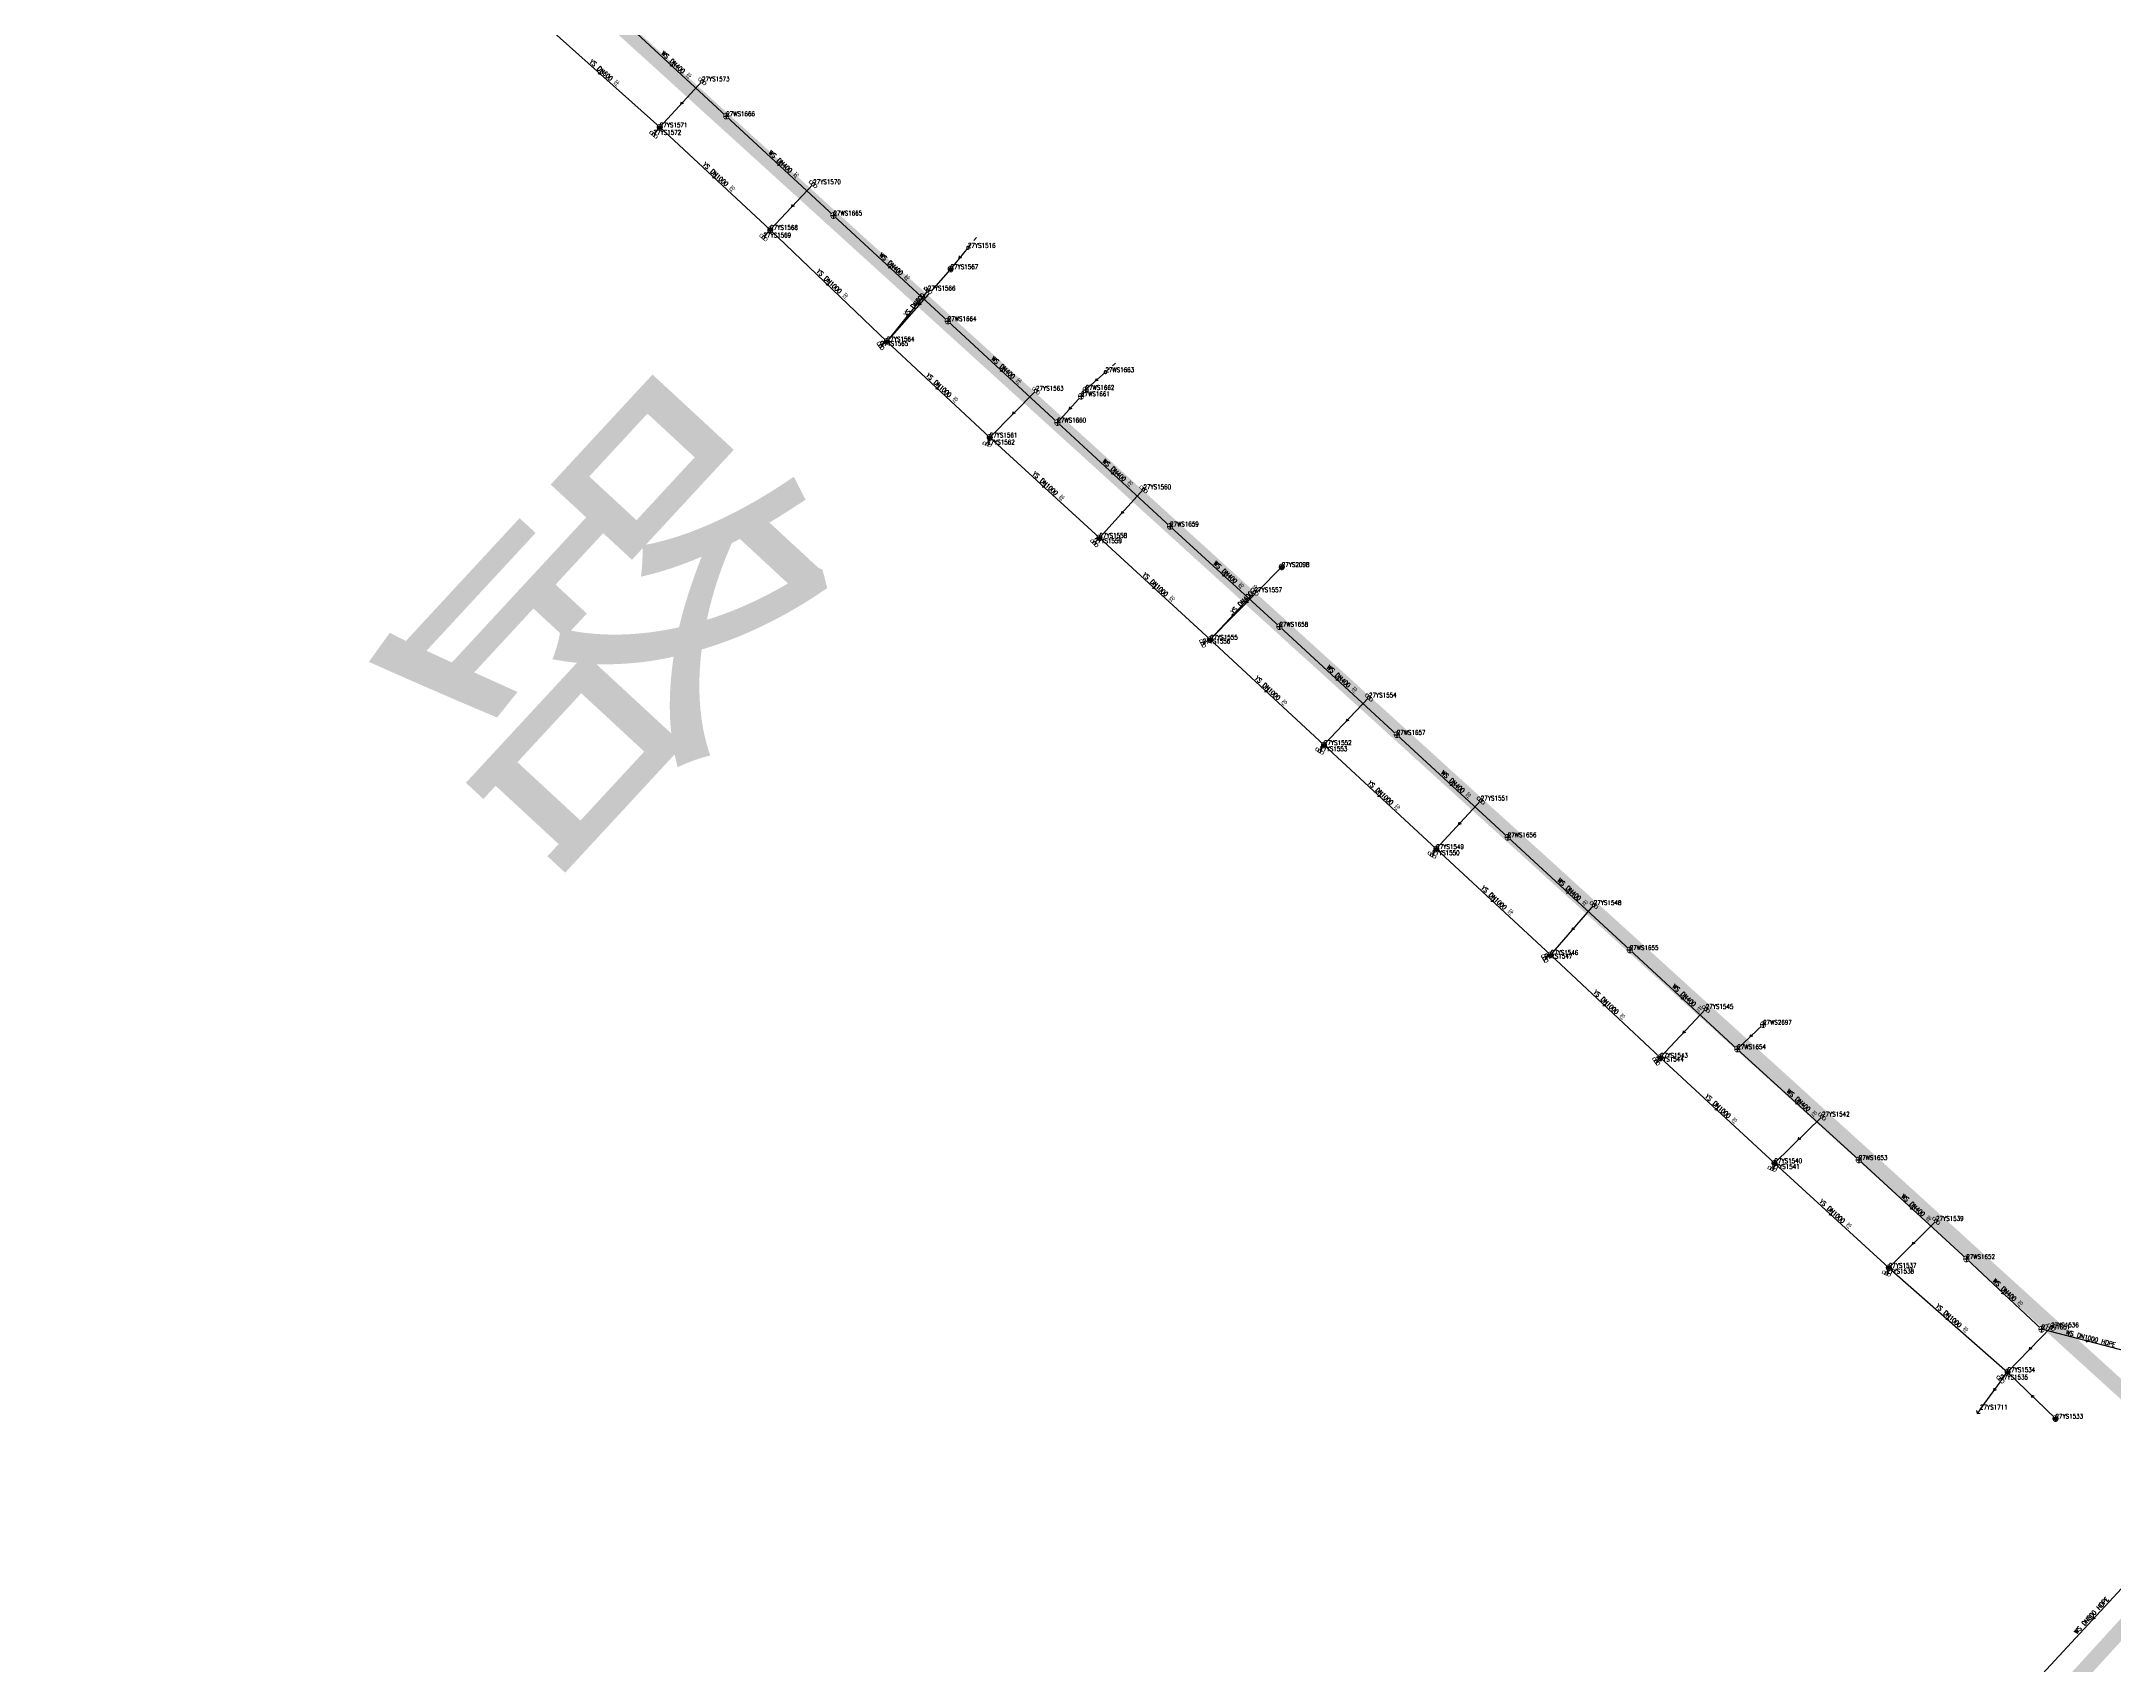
# Model space of a CAD drawing. Extents: x 78813 to 99477, y 2421021 to 2448125.
# Drawn here: x 85116.4 to 85523.1, y 2432057.6 to 2432376.2 of the extents above; entities that cross this region are included whole.
import ezdxf
from ezdxf.enums import TextEntityAlignment as Align

# ---------------------------------------------------------------- set-up
doc = ezdxf.new("R2010")
doc.units = 0
doc.set_wipeout_variables(frame=1)
doc.layers.get('0').update_dxf_attribs({"linetype": 'CONTINUOUS'})
for name, color, linetype in [('DX_WS', 16, 'CONTINUOUS'), ('DX_YS', 42, 'CONTINUOUS'), ('道路', 5, 'CONTINUOUS')]:
    doc.layers.add(name, color=color, linetype=linetype)
for name, color, linetype, true_color in [('WSLINE', 7, 'CONTINUOUS', 0x7f0000), ('YSANNEXE', 7, 'CONTINUOUS', 0xcc9900), ('YSLINE', 7, 'CONTINUOUS', 0xcc9900)]:
    doc.layers.add(name, color=color, linetype=linetype, true_color=true_color)
doc.layers.add('道路名称', color=7, linetype='CONTINUOUS', lineweight=0)
doc.styles.add('CcNameZT', font='txt.SHX', dxfattribs={"width": 0.8, "bigfont": 'HZTXT.SHX'})
doc.styles.get("Standard").update_dxf_attribs({"font": 'txt.shx', "bigfont": 'hztxt.shx'})
doc.styles.add('宋体0.7', font='', dxfattribs={"width": 0.7})
doc.styles.get('宋体0.7').set_extended_font_data('SimSun')

# ---------------------------------------------------------------- blocks, each defined once
blk = doc.blocks.new('PS污水井')
blk.add_lwpolyline([(1, 0), (1, 0.07), (0.99, 0.14), (0.98, 0.21), (0.96, 0.28), (0.94, 0.34), (0.91, 0.41), (0.88, 0.47), (0.85, 0.53), (0.81, 0.59), (0.77, 0.64), (0.72, 0.69), (0.67, 0.74), (0.62, 0.79), (0.56, 0.83), (0.5, 0.87), (0.44, 0.9), (0.37, 0.93), (0.31, 0.95), (0.24, 0.97), (0.17, 0.98), (0.1, 0.99), (0.03, 1), (-0.03, 1), (-0.1, 0.99), (-0.17, 0.98), (-0.24, 0.97), (-0.31, 0.95), (-0.37, 0.93), (-0.44, 0.9), (-0.5, 0.87), (-0.56, 0.83), (-0.62, 0.79), (-0.67, 0.74), (-0.72, 0.69), (-0.77, 0.64), (-0.81, 0.59), (-0.85, 0.53), (-0.88, 0.47), (-0.91, 0.41), (-0.94, 0.34), (-0.96, 0.28), (-0.98, 0.21), (-0.99, 0.14), (-1, 0.07), (-1, 0), (-1, -0.07), (-0.99, -0.14), (-0.98, -0.21), (-0.96, -0.28), (-0.94, -0.34), (-0.91, -0.41), (-0.88, -0.47), (-0.85, -0.53), (-0.81, -0.59), (-0.77, -0.64), (-0.72, -0.69), (-0.67, -0.74), (-0.62, -0.79), (-0.56, -0.83), (-0.5, -0.87), (-0.44, -0.9), (-0.37, -0.93), (-0.31, -0.95), (-0.24, -0.97), (-0.17, -0.98), (-0.1, -0.99), (-0.03, -1), (0.03, -1), (0.1, -0.99), (0.17, -0.98), (0.24, -0.97), (0.31, -0.95), (0.37, -0.93), (0.44, -0.9), (0.5, -0.87), (0.56, -0.83), (0.62, -0.79), (0.67, -0.74), (0.72, -0.69), (0.77, -0.64), (0.81, -0.59), (0.85, -0.53), (0.88, -0.47), (0.91, -0.41), (0.94, -0.34), (0.96, -0.28), (0.98, -0.21), (0.99, -0.14), (1, 0)], close=True)
blk.add_wipeout([(1, 0), (1, 0.07), (0.99, 0.14), (0.98, 0.21), (0.96, 0.28), (0.94, 0.34), (0.91, 0.41), (0.88, 0.47), (0.85, 0.53), (0.81, 0.59), (0.77, 0.64), (0.72, 0.69), (0.67, 0.74), (0.62, 0.79), (0.56, 0.83), (0.5, 0.87), (0.44, 0.9), (0.37, 0.93), (0.31, 0.95), (0.24, 0.97), (0.17, 0.98), (0.1, 0.99), (0.03, 1), (-0.03, 1), (-0.1, 0.99), (-0.17, 0.98), (-0.24, 0.97), (-0.31, 0.95), (-0.37, 0.93), (-0.44, 0.9), (-0.5, 0.87), (-0.56, 0.83), (-0.62, 0.79), (-0.67, 0.74), (-0.72, 0.69), (-0.77, 0.64), (-0.81, 0.59), (-0.85, 0.53), (-0.88, 0.47), (-0.91, 0.41), (-0.94, 0.34), (-0.96, 0.28), (-0.98, 0.21), (-0.99, 0.14), (-1, 0.07), (-1, 0), (-1, -0.07), (-0.99, -0.14), (-0.98, -0.21), (-0.96, -0.28), (-0.94, -0.34), (-0.91, -0.41), (-0.88, -0.47), (-0.85, -0.53), (-0.81, -0.59), (-0.77, -0.64), (-0.72, -0.69), (-0.67, -0.74), (-0.62, -0.79), (-0.56, -0.83), (-0.5, -0.87), (-0.44, -0.9), (-0.37, -0.93), (-0.31, -0.95), (-0.24, -0.97), (-0.17, -0.98), (-0.1, -0.99), (-0.03, -1), (0.03, -1), (0.1, -0.99), (0.17, -0.98), (0.24, -0.97), (0.31, -0.95), (0.37, -0.93), (0.44, -0.9), (0.5, -0.87), (0.56, -0.83), (0.62, -0.79), (0.67, -0.74), (0.72, -0.69), (0.77, -0.64), (0.81, -0.59), (0.85, -0.53), (0.88, -0.47), (0.91, -0.41), (0.94, -0.34), (0.96, -0.28), (0.98, -0.21), (0.99, -0.14)])
for p, q in [((-1, 0), (0, 0)), ((0, 1), (0, 0)), ((0, 0), (0, -1)), ((0, 0), (1, 0))]:
    blk.add_line(p, q)
blk = doc.blocks.new('PS非普查')
blk.add_lwpolyline([(3.7, 0), (5.3, 0)])
blk.add_wipeout([(0.5, 0), (0.5, 0.03), (0.5, 0.07), (0.49, 0.1), (0.48, 0.14), (0.47, 0.17), (0.46, 0.2), (0.44, 0.23), (0.42, 0.26), (0.4, 0.29), (0.38, 0.32), (0.36, 0.35), (0.33, 0.37), (0.31, 0.39), (0.28, 0.41), (0.25, 0.43), (0.22, 0.45), (0.19, 0.46), (0.15, 0.48), (0.12, 0.49), (0.09, 0.49), (0.05, 0.5), (0.02, 0.5), (-0.02, 0.5), (-0.05, 0.5), (-0.09, 0.49), (-0.12, 0.49), (-0.15, 0.48), (-0.19, 0.46), (-0.22, 0.45), (-0.25, 0.43), (-0.28, 0.41), (-0.31, 0.39), (-0.33, 0.37), (-0.36, 0.35), (-0.38, 0.32), (-0.4, 0.29), (-0.42, 0.26), (-0.44, 0.23), (-0.46, 0.2), (-0.47, 0.17), (-0.48, 0.14), (-0.49, 0.1), (-0.5, 0.07), (-0.5, 0.03), (-0.5, 0), (-0.5, -0.03), (-0.5, -0.07), (-0.49, -0.1), (-0.48, -0.14), (-0.47, -0.17), (-0.46, -0.2), (-0.44, -0.23), (-0.42, -0.26), (-0.4, -0.29), (-0.38, -0.32), (-0.36, -0.35), (-0.33, -0.37), (-0.31, -0.39), (-0.28, -0.41), (-0.25, -0.43), (-0.22, -0.45), (-0.19, -0.46), (-0.15, -0.48), (-0.12, -0.49), (-0.09, -0.49), (-0.05, -0.5), (-0.02, -0.5), (0.02, -0.5), (0.05, -0.5), (0.09, -0.49), (0.12, -0.49), (0.15, -0.48), (0.19, -0.46), (0.22, -0.45), (0.25, -0.43), (0.28, -0.41), (0.31, -0.39), (0.33, -0.37), (0.36, -0.35), (0.38, -0.32), (0.4, -0.29), (0.42, -0.26), (0.44, -0.23), (0.46, -0.2), (0.47, -0.17), (0.48, -0.14), (0.49, -0.1), (0.5, -0.07)])
blk.add_line((0.5, 0), (2.1, 0))
blk.add_lwpolyline([(0.5, 0), (0.5, 0.03), (0.5, 0.07), (0.49, 0.1), (0.48, 0.14), (0.47, 0.17), (0.46, 0.2), (0.44, 0.23), (0.42, 0.26), (0.4, 0.29), (0.38, 0.32), (0.36, 0.35), (0.33, 0.37), (0.31, 0.39), (0.28, 0.41), (0.25, 0.43), (0.22, 0.45), (0.19, 0.46), (0.15, 0.48), (0.12, 0.49), (0.09, 0.49), (0.05, 0.5), (0.02, 0.5), (-0.02, 0.5), (-0.05, 0.5), (-0.09, 0.49), (-0.12, 0.49), (-0.15, 0.48), (-0.19, 0.46), (-0.22, 0.45), (-0.25, 0.43), (-0.28, 0.41), (-0.31, 0.39), (-0.33, 0.37), (-0.36, 0.35), (-0.38, 0.32), (-0.4, 0.29), (-0.42, 0.26), (-0.44, 0.23), (-0.46, 0.2), (-0.47, 0.17), (-0.48, 0.14), (-0.49, 0.1), (-0.5, 0.07), (-0.5, 0.03), (-0.5, 0), (-0.5, -0.03), (-0.5, -0.07), (-0.49, -0.1), (-0.48, -0.14), (-0.47, -0.17), (-0.46, -0.2), (-0.44, -0.23), (-0.42, -0.26), (-0.4, -0.29), (-0.38, -0.32), (-0.36, -0.35), (-0.33, -0.37), (-0.31, -0.39), (-0.28, -0.41), (-0.25, -0.43), (-0.22, -0.45), (-0.19, -0.46), (-0.15, -0.48), (-0.12, -0.49), (-0.09, -0.49), (-0.05, -0.5), (-0.02, -0.5), (0.02, -0.5), (0.05, -0.5), (0.09, -0.49), (0.12, -0.49), (0.15, -0.48), (0.19, -0.46), (0.22, -0.45), (0.25, -0.43), (0.28, -0.41), (0.31, -0.39), (0.33, -0.37), (0.36, -0.35), (0.38, -0.32), (0.4, -0.29), (0.42, -0.26), (0.44, -0.23), (0.46, -0.2), (0.47, -0.17), (0.48, -0.14), (0.49, -0.1), (0.5, -0.07), (0.5, 0)], close=True)
blk = doc.blocks.new('LX')
for p, q in [((-0.866, 0.5), (0, 0)), ((0, 0), (-0.866, -0.5))]:
    blk.add_line(p, q)
blk = doc.blocks.new('PS雨水井')
blk.add_lwpolyline([(1, 0), (1, 0.07), (0.99, 0.14), (0.98, 0.21), (0.96, 0.28), (0.94, 0.34), (0.91, 0.41), (0.88, 0.47), (0.85, 0.53), (0.81, 0.59), (0.77, 0.64), (0.72, 0.69), (0.67, 0.74), (0.62, 0.79), (0.56, 0.83), (0.5, 0.87), (0.44, 0.9), (0.37, 0.93), (0.31, 0.95), (0.24, 0.97), (0.17, 0.98), (0.1, 0.99), (0.03, 1), (-0.03, 1), (-0.1, 0.99), (-0.17, 0.98), (-0.24, 0.97), (-0.31, 0.95), (-0.37, 0.93), (-0.44, 0.9), (-0.5, 0.87), (-0.56, 0.83), (-0.62, 0.79), (-0.67, 0.74), (-0.72, 0.69), (-0.77, 0.64), (-0.81, 0.59), (-0.85, 0.53), (-0.88, 0.47), (-0.91, 0.41), (-0.94, 0.34), (-0.96, 0.28), (-0.98, 0.21), (-0.99, 0.14), (-1, 0.07), (-1, 0), (-1, -0.07), (-0.99, -0.14), (-0.98, -0.21), (-0.96, -0.28), (-0.94, -0.34), (-0.91, -0.41), (-0.88, -0.47), (-0.85, -0.53), (-0.81, -0.59), (-0.77, -0.64), (-0.72, -0.69), (-0.67, -0.74), (-0.62, -0.79), (-0.56, -0.83), (-0.5, -0.87), (-0.44, -0.9), (-0.37, -0.93), (-0.31, -0.95), (-0.24, -0.97), (-0.17, -0.98), (-0.1, -0.99), (-0.03, -1), (0.03, -1), (0.1, -0.99), (0.17, -0.98), (0.24, -0.97), (0.31, -0.95), (0.37, -0.93), (0.44, -0.9), (0.5, -0.87), (0.56, -0.83), (0.62, -0.79), (0.67, -0.74), (0.72, -0.69), (0.77, -0.64), (0.81, -0.59), (0.85, -0.53), (0.88, -0.47), (0.91, -0.41), (0.94, -0.34), (0.96, -0.28), (0.98, -0.21), (0.99, -0.14), (1, 0)], close=True)
blk.add_wipeout([(1, 0), (1, 0.07), (0.99, 0.14), (0.98, 0.21), (0.96, 0.28), (0.94, 0.34), (0.91, 0.41), (0.88, 0.47), (0.85, 0.53), (0.81, 0.59), (0.77, 0.64), (0.72, 0.69), (0.67, 0.74), (0.62, 0.79), (0.56, 0.83), (0.5, 0.87), (0.44, 0.9), (0.37, 0.93), (0.31, 0.95), (0.24, 0.97), (0.17, 0.98), (0.1, 0.99), (0.03, 1), (-0.03, 1), (-0.1, 0.99), (-0.17, 0.98), (-0.24, 0.97), (-0.31, 0.95), (-0.37, 0.93), (-0.44, 0.9), (-0.5, 0.87), (-0.56, 0.83), (-0.62, 0.79), (-0.67, 0.74), (-0.72, 0.69), (-0.77, 0.64), (-0.81, 0.59), (-0.85, 0.53), (-0.88, 0.47), (-0.91, 0.41), (-0.94, 0.34), (-0.96, 0.28), (-0.98, 0.21), (-0.99, 0.14), (-1, 0.07), (-1, 0), (-1, -0.07), (-0.99, -0.14), (-0.98, -0.21), (-0.96, -0.28), (-0.94, -0.34), (-0.91, -0.41), (-0.88, -0.47), (-0.85, -0.53), (-0.81, -0.59), (-0.77, -0.64), (-0.72, -0.69), (-0.67, -0.74), (-0.62, -0.79), (-0.56, -0.83), (-0.5, -0.87), (-0.44, -0.9), (-0.37, -0.93), (-0.31, -0.95), (-0.24, -0.97), (-0.17, -0.98), (-0.1, -0.99), (-0.03, -1), (0.03, -1), (0.1, -0.99), (0.17, -0.98), (0.24, -0.97), (0.31, -0.95), (0.37, -0.93), (0.44, -0.9), (0.5, -0.87), (0.56, -0.83), (0.62, -0.79), (0.67, -0.74), (0.72, -0.69), (0.77, -0.64), (0.81, -0.59), (0.85, -0.53), (0.88, -0.47), (0.91, -0.41), (0.94, -0.34), (0.96, -0.28), (0.98, -0.21), (0.99, -0.14)])
for p, q in [((-1, 0), (0, 0)), ((-0.88, 0.48), (0, 0.47)), ((0, 1), (0, 0)), ((0, 0.47), (0.88, 0.47)), ((0, 0), (0, -1)), ((0, 0), (1, 0)), ((-0.88, -0.48), (0, -0.48)), ((0, -0.48), (0.88, -0.48))]:
    blk.add_line(p, q)
blk = doc.blocks.new('PS出水口')
for points in [[(0, 0), (1.97, 0)], [(1.15, -0.88), (1.97, 0), (1.11, 0.93)]]:
    blk.add_lwpolyline(points)
blk = doc.blocks.new('PS雨篦')
blk.add_lwpolyline([(-1.5, 0.5), (0, 0.5), (1.5, 0.5), (1.5, -0.5), (0, -0.5), (-1.5, -0.5)], close=True)
blk.add_wipeout([(-1.5, 0.5), (0, 0.5), (1.5, 0.5), (1.5, -0.5), (0, -0.5), (-1.5, -0.5)])
for p, q in [((-0.51, -0.5), (-0.51, 0.5)), ((0.49, -0.5), (0.49, 0.5))]:
    blk.add_line(p, q)

msp = doc.modelspace()

# ---------------------------------------------------------------- linework, layer by layer
at = {"layer": 'WSLINE'}
for p, q in [((85250.74, 2432361.52), (85229.7, 2432381.01)), ((85271.78, 2432342.03), (85250.74, 2432361.52)), ((85294.2, 2432321.31), (85271.78, 2432342.03)), ((85315.7, 2432301.42), (85294.2, 2432321.31)), ((85321.24, 2432307.83), (85320.36, 2432306.58)), ((85325.12, 2432311.3), (85321.24, 2432307.83)), ((85320.36, 2432306.58), (85315.7, 2432301.42)), ((85337.81, 2432281.05), (85315.7, 2432301.42)), ((85359.26, 2432261.38), (85337.81, 2432281.05)), ((85382.28, 2432240.18), (85359.26, 2432261.38)), ((85404.03, 2432220.06), (85382.28, 2432240.18)), ((85427.98, 2432197.95), (85404.03, 2432220.06)), ((85449.06, 2432178.51), (85427.98, 2432197.95)), ((85454.13, 2432183.31), (85449.06, 2432178.51)), ((85472.89, 2432156.76), (85449.06, 2432178.51)), ((85493.99, 2432137.34), (85472.89, 2432156.76)), ((85508.74, 2432123.54), (85493.99, 2432137.34)), ((85527.06, 2432118.76), (85508.74, 2432123.54)), ((85550.5, 2432100.93), (85487.07, 2432032.41))]:
    msp.add_line(p, q, dxfattribs=at)
at = {"layer": 'YSLINE'}
for p, q in [((85214.51, 2432380.09), (85237.71, 2432359.33)), ((85246, 2432368.36), (85237.71, 2432359.33)), ((85236.49, 2432357.88), (85237.71, 2432359.33)), ((85267.8, 2432348.17), (85259.37, 2432339.24)), ((85258.05, 2432337.71), (85259.37, 2432339.24)), ((85259.37, 2432339.24), (85282.24, 2432317.33)), ((85298.15, 2432335.69), (85294.75, 2432331.52)), ((85290.28, 2432327.33), (85282.24, 2432317.33)), ((85281.01, 2432316.46), (85282.24, 2432317.33)), ((85282.24, 2432317.33), (85302.42, 2432298.5)), ((85311.51, 2432307.68), (85302.42, 2432298.5)), ((85301.92, 2432297.12), (85302.42, 2432298.5)), ((85302.42, 2432298.5), (85323.95, 2432278.79)), ((85332.58, 2432288.33), (85323.95, 2432278.79)), ((85322.93, 2432277.77), (85323.95, 2432278.79)), ((85354.36, 2432268.15), (85345.66, 2432258.83)), ((85344.19, 2432258.08), (85345.66, 2432258.83)), ((85345.66, 2432258.83), (85367.99, 2432238.16)), ((85376.82, 2432247.48), (85367.99, 2432238.16)), ((85367.14, 2432236.97), (85367.99, 2432238.16)), ((85398.76, 2432227.27), (85390.02, 2432217.76)), ((85389.17, 2432216.57), (85390.02, 2432217.76)), ((85420.91, 2432206.78), (85412.45, 2432196.99)), ((85411.28, 2432196.29), (85412.45, 2432196.99)), ((85442.89, 2432186.39), (85433.95, 2432176.83)), ((85433.13, 2432176.1), (85433.95, 2432176.83)), ((85465.69, 2432165.3), (85456.35, 2432156.13)), ((85455.89, 2432155), (85456.35, 2432156.13)), ((85488.05, 2432144.83), (85478.79, 2432135.61)), ((85478.31, 2432134.48), (85478.79, 2432135.61)), ((85496.67, 2432107.81), (85502.08, 2432115.16)), ((85500.67, 2432113.69), (85502.08, 2432115.16)), ((85502.08, 2432115.16), (85511.48, 2432106.02))]:
    msp.add_line(p, q, dxfattribs=at)
at = {"layer": '道路', "const_width": 3, "flags": 128}
msp.add_lwpolyline([(85547.9, 2432090.4), (84960.96, 2431447.82)], dxfattribs=at)

# ---------------------------------------------------------------- block references
at = {"layer": 'DX_WS', "yscale": 0.5, "zscale": 0.5}
for p, xscale, rotation in [((85240.22, 2432371.26), 0.5000000000010631, 316.9369099651016), ((85261.26, 2432351.77), 0.5000000000010631, 316.9369099651016), ((85282.99, 2432331.67), 0.5000000000075154, 317.5098677588699), ((85304.95, 2432311.36), 0.5000000000075154, 317.5098677588699), ((85326.76, 2432291.23), 0.5000000000075154, 317.5098677588699), ((85348.54, 2432271.22), 0.5000000000075154, 317.5098677588699), ((85370.77, 2432250.78), 0.5000000000075154, 317.5098677588699), ((85393.15, 2432230.12), 0.5000000000010631, 316.9369099651016), ((85416, 2432209.01), 0.5000000000075154, 317.5098677588699), ((85438.52, 2432188.23), 0.5000000000075154, 317.5098677588699), ((85460.98, 2432167.63), 0.5000000000075154, 317.5098677588699), ((85483.44, 2432147.05), 0.5000000000075154, 317.5098677588699), ((85501.37, 2432130.44), 0.5000000000010631, 316.9369099651016), ((85517.9, 2432121.15), 0.5000000000484995, 345.5847996979496), ((85518.79, 2432066.67), 0.5000000000745004, 227.4642446757911)]:
    msp.add_blockref('LX', p, dxfattribs=dict(at, xscale=xscale, rotation=rotation))
at = {"layer": 'DX_YS', "xscale": 0.4999999999213359, "yscale": 0.5, "zscale": 0.5, "rotation": 233.6739180293672}
msp.add_blockref('PS出水口', (85496.67, 2432107.81, 1.58), dxfattribs=at)
at = {"layer": 'YSANNEXE', "yscale": 0.5, "zscale": 0.5}
for p, xscale, rotation in [((85226.11, 2432369.71), 0.4999999999871826, 317.9915762995381), ((85241.86, 2432363.84), 0.5000000000745004, 227.4642446757911), ((85248.54, 2432349.28), 0.4999999999256761, 317.4186185119841), ((85263.59, 2432343.71), 0.5000000000041096, 226.8912868717683), ((85270.81, 2432328.29), 0.5000000001472552, 316.2727028938216), ((85286.26, 2432322.33), 0.4999999999756738, 230.9019914346831), ((85292.33, 2432307.92), 0.5000000000878982, 316.8456606964688), ((85306.96, 2432303.09), 0.5000000001441505, 225.1724135036378), ((85313.19, 2432288.65), 0.4999999999256761, 317.4186185119841), ((85328.27, 2432283.56), 0.5000000000236343, 228.0372024639738), ((85334.81, 2432268.81), 0.4999999999256761, 317.4186185119841), ((85350.01, 2432263.49), 0.5000000000041096, 226.8912868717683), ((85356.83, 2432248.49), 0.4999999999256761, 317.4186185119841), ((85372.41, 2432242.82), 0.4999999998439218, 226.318329060497), ((85379, 2432227.96), 0.4999999999256761, 317.4186185119841), ((85394.39, 2432222.52), 0.5000000000745004, 227.4642446757911), ((85401.23, 2432207.38), 0.4999999999256761, 317.4186185119841), ((85416.68, 2432201.88), 0.5000000001008229, 229.1831180618362), ((85423.2, 2432186.91), 0.5000000000878982, 316.8456606964688), ((85438.42, 2432181.61), 0.5000000000041096, 226.8912868717683), ((85445.15, 2432166.48), 0.4999999999256761, 317.4186185119841), ((85461.02, 2432160.72), 0.500000000074041, 224.5994556996546), ((85467.57, 2432145.87), 0.4999999999256761, 317.4186185119841), ((85483.42, 2432140.22), 0.500000000074041, 224.5994556996546), ((85490.43, 2432125.38), 0.4999999998866608, 318.5645341074481), ((85506.35, 2432119.55), 0.5000000000623607, 225.7453712877373), ((85506.78, 2432110.59), 0.4999999999211147, 135.6997420551975)]:
    msp.add_blockref('LX', p, dxfattribs=dict(at, xscale=xscale, rotation=rotation))

# ---------------------------------------------------------------- texts
at = {"layer": 'DX_WS', "style": 'CcNameZT', "width": 0.8}
for s, rotation, p in [(' WS DN400 砼', 317.1917, (85240.39, 2432371.45, 1.97)), (' WS DN400 砼', 317.1933, (85261.43, 2432351.96, 1.9)), (' WS DN400 砼', 317.2459, (85283.16, 2432331.85, 1.75)), (' WS DN400 砼', 317.2301, (85305.12, 2432311.55, 1.7)), (' WS DN400 砼', 317.3485, (85326.92, 2432291.42, 1.64)), (' WS DN400 砼', 317.4899, (85348.71, 2432271.4, 1.49)), (' WS DN400 砼', 317.3555, (85370.94, 2432250.97, 1.43)), (' WS DN400 砼', 317.2229, (85393.32, 2432230.31, 1.29)), (' WS DN400 砼', 317.2876, (85416.17, 2432209.19, 1.35)), (' WS DN400 砼', 317.31, (85438.69, 2432188.41, 1)), (' WS DN400 砼', 317.618, (85461.14, 2432167.82, 1.11)), (' WS DN400 砼', 317.3771, (85483.61, 2432147.23, 1.06)), (' WS DN400 砼', 316.9053, (85501.54, 2432130.62, 1.11)), (' WS DN1000 HDPE', 345.3697, (85517.96, 2432121.39, 0.99)), (' WS DN800 HDPE', 47.2082, (85518.6, 2432066.84, -0.93))]:
    msp.add_text(s, height=0.9, rotation=rotation, dxfattribs=at).set_placement(p, align=Align.CENTER)
at = {"layer": 'DX_YS', "style": 'CcNameZT', "width": 0.8}
for s, rotation, p in [(' YS DN600 砼', 318.1839, (85226.28, 2432369.9, 2.08)), (' YS DN1000 砼', 317.1508, (85248.71, 2432349.47, 2.05)), (' YS DN1000 砼', 316.2284, (85270.98, 2432328.47, 1.82)), (' YS DN1000 砼', 316.9802, (85292.5, 2432308.1, 1.73)), (' YS DN1000 砼', 317.5339, (85313.36, 2432288.83, 1.82)), (' YS DN1000 砼', 317.4062, (85334.98, 2432269, 1.56)), (' YS DN1000 砼', 317.1973, (85357, 2432248.68, 1.19)), (' YS DN1000 砼', 317.2002, (85379.17, 2432228.14, 1.21)), (' YS DN1000 砼', 317.201, (85401.4, 2432207.56, 1.11)), (' YS DN1000 砼', 316.85, (85423.37, 2432187.09, 1.11)), (' YS DN1000 砼', 317.2629, (85445.32, 2432166.66, 0.95)), (' YS DN1000 砼', 317.5499, (85467.74, 2432146.06, 1.02)), (' YS DN1000 砼', 318.7125, (85490.6, 2432125.57, 1.2))]:
    msp.add_text(s, height=0.9, rotation=rotation, dxfattribs=at).set_placement(p, align=Align.CENTER)
at = {"layer": 'DX_YS', "width": 0.8}
msp.add_text('27YS1711', height=0.9, dxfattribs=at).set_placement((85496.67, 2432107.81, 1.58))

# ---------------------------------------------------------------- next in the draw order: block references
at = {"layer": 'DX_WS', "xscale": 0.5, "yscale": 0.5, "zscale": 0.5}
for p in [(85250.74, 2432361.52, 1.9), (85271.78, 2432342.03, 1.75), (85294.2, 2432321.31, 1.7), (85321.24, 2432307.83, 2.27), (85315.7, 2432301.42, 1.64), (85337.81, 2432281.05, 1.49), (85359.26, 2432261.38, 1.43), (85382.28, 2432240.18, 1.29), (85404.03, 2432220.06, 1.35), (85427.98, 2432197.95, 1), (85454.13, 2432183.31, 1.49), (85449.06, 2432178.51, 1.11), (85472.89, 2432156.76, 1.06), (85493.99, 2432137.34, 1.11), (85508.74, 2432123.54, 0.99)]:
    msp.add_blockref('PS污水井', p, dxfattribs=at)
at = {"layer": 'DX_WS', "xscale": 0.5000000000143429, "yscale": 0.5, "zscale": 0.5, "rotation": 41.84221619568433}
msp.add_blockref('PS非普查', (85325.12, 2432311.3, 2.4), dxfattribs=at)
at = {"layer": 'DX_YS', "yscale": 0.5, "zscale": 0.5}
for name, p, xscale, rotation in [('PS雨篦', (85246, 2432368.36, 3.52), 0.5000000000415282, 137.456531899088), ('PS雨篦', (85267.8, 2432348.17, 3.36), 0.5000000001077406, 136.6861392095948), ('PS非普查', (85298.15, 2432335.69, 2.91), 0.5000000000333968, 50.81992466556596), ('PS雨篦', (85311.51, 2432307.68, 3.3), 0.4999999998461453, 135.3042114352446), ('PS雨篦', (85332.58, 2432288.33, 3.11), 0.5000000000638859, 137.8723204053235), ('PS雨篦', (85376.82, 2432247.48, 2.8), 0.4999999998589019, 136.5617949000832), ('PS雨篦', (85398.76, 2432227.27, 2.79), 0.4999999999287462, 137.4250162656747), ('PS雨篦', (85420.91, 2432206.78, 2.64), 0.4999999999861046, 139.1469777597437), ('PS雨篦', (85442.89, 2432186.39, 2.65), 0.5000000001420035, 136.9478323909993), ('PS雨篦', (85465.69, 2432165.3, 2.62), 0.4999999999924825, 134.4984502757496), ('PS雨篦', (85488.05, 2432144.83, 2.65), 0.4999999999001388, 134.8697402620218)]:
    msp.add_blockref(name, p, dxfattribs=dict(at, xscale=xscale, rotation=rotation))
at = {"layer": 'DX_YS', "xscale": 0.5, "yscale": 0.5, "zscale": 0.5}
for p in [(85302.42, 2432298.5, 1.82), (85511.48, 2432106.02, 1.12)]:
    msp.add_blockref('PS雨水井', p, dxfattribs=at)

# ---------------------------------------------------------------- next in the draw order: linework, layer by layer
at = {"layer": 'YSLINE'}
for p, q in [((85237.71, 2432359.33), (85259.37, 2432339.24)), ((85294.75, 2432331.52), (85282.24, 2432317.33)), ((85323.95, 2432278.79), (85345.66, 2432258.83)), ((85359.72, 2432273.09), (85345.66, 2432258.83)), ((85367.99, 2432238.16), (85390.02, 2432217.76)), ((85390.02, 2432217.76), (85412.45, 2432196.99)), ((85412.45, 2432196.99), (85433.95, 2432176.83)), ((85433.95, 2432176.83), (85456.35, 2432156.13)), ((85456.35, 2432156.13), (85478.79, 2432135.61)), ((85478.79, 2432135.61), (85502.08, 2432115.16)), ((85510.62, 2432123.93), (85502.08, 2432115.16))]:
    msp.add_line(p, q, dxfattribs=at)

# ---------------------------------------------------------------- next in the draw order: block references
at = {"layer": 'DX_WS', "yscale": 0.5, "zscale": 0.5}
for p, xscale, rotation in [((85323.18, 2432309.57), 0.500000000053506, 221.734666722504), ((85451.6, 2432180.91), 0.4999999999186057, 223.453540091652)]:
    msp.add_blockref('LX', p, dxfattribs=dict(at, xscale=xscale, rotation=rotation))
at = {"layer": 'DX_WS', "xscale": 0.5, "yscale": 0.5, "zscale": 0.5}
msp.add_blockref('PS污水井', (85320.36, 2432306.58, 1.71), dxfattribs=at)
at = {"layer": 'DX_YS', "xscale": 0.4999999999330415, "yscale": 0.5, "zscale": 0.5, "rotation": 340.0803957621305}
msp.add_blockref('PS雨篦', (85301.92, 2432297.12, 3.36), dxfattribs=at)

# ---------------------------------------------------------------- next in the draw order: texts
at = {"layer": 'DX_WS', "style": 'CcNameZT', "width": 0.8}
for s, p in [('27WS1666', (85250.74, 2432361.52, 1.9)), ('27WS1665', (85271.78, 2432342.03, 1.75)), ('27WS1664', (85294.2, 2432321.31, 1.7)), ('27WS1663', (85325.12, 2432311.3, 2.4)), ('27WS1660', (85315.7, 2432301.42, 1.64)), ('27WS1659', (85337.81, 2432281.05, 1.49)), ('27WS1658', (85359.26, 2432261.38, 1.43)), ('27WS1657', (85382.28, 2432240.18, 1.29)), ('27WS1656', (85404.03, 2432220.06, 1.35)), ('27WS1655', (85427.98, 2432197.95, 1)), ('27WS2697', (85454.13, 2432183.31, 1.49)), ('27WS1654', (85449.06, 2432178.51, 1.11)), ('27WS1653', (85472.89, 2432156.76, 1.06)), ('27WS1652', (85493.99, 2432137.34, 1.11)), ('27WS1651', (85508.74, 2432123.54, 0.99))]:
    msp.add_text(s, height=0.9, dxfattribs=at).set_placement(p)
at = {"layer": 'DX_YS', "width": 0.8}
for s, p in [('27YS1573', (85246, 2432368.36, 3.52)), ('27YS1570', (85267.8, 2432348.17, 3.36)), ('27YS1516', (85298.15, 2432335.69, 2.91)), ('27YS1563', (85311.51, 2432307.68, 3.3)), ('27YS1560', (85332.58, 2432288.33, 3.11)), ('27YS1554', (85376.82, 2432247.48, 2.8)), ('27YS1551', (85398.76, 2432227.27, 2.79)), ('27YS1548', (85420.91, 2432206.78, 2.64)), ('27YS1545', (85442.89, 2432186.39, 2.65)), ('27YS1542', (85465.69, 2432165.3, 2.62)), ('27YS1539', (85488.05, 2432144.83, 2.65)), ('27YS1533', (85511.48, 2432106.02, 1.12))]:
    msp.add_text(s, height=0.9, dxfattribs=at).set_placement(p)

# ---------------------------------------------------------------- next in the draw order: block references
at = {"layer": 'DX_WS', "xscale": 0.5000000000236343, "yscale": 0.5, "zscale": 0.5, "rotation": 228.0372024639738}
msp.add_blockref('LX', (85318.03, 2432304), dxfattribs=at)
at = {"layer": 'DX_YS', "yscale": 0.5, "zscale": 0.5}
for p, xscale, rotation in [((85236.49, 2432357.88, 3.77), 0.5000000000352467, 319.6998458398919), ((85258.05, 2432337.71, 3.51), 0.4999999999473903, 319.1428810505362), ((85290.28, 2432327.33, 3.18), 0.4999999999276216, 141.181883774426), ((85281.01, 2432316.46, 3.21), 0.5000000000660354, 305.2853141101506), ((85354.36, 2432268.15, 2.83), 0.4999999999190751, 136.9709907767471), ((85510.62, 2432123.93, 2.48), 0.5000000001137732, 135.7744884802014)]:
    msp.add_blockref('PS雨篦', p, dxfattribs=dict(at, xscale=xscale, rotation=rotation))
at = {"layer": 'DX_YS', "xscale": 0.5, "yscale": 0.5, "zscale": 0.5}
for p in [(85294.75, 2432331.52, 2.13), (85323.95, 2432278.79, 1.56), (85359.72, 2432273.09, 2.13), (85345.66, 2432258.83, 1.19), (85367.99, 2432238.16, 1.21), (85390.02, 2432217.76, 1.11), (85412.45, 2432196.99, 1.11), (85433.95, 2432176.83, 0.95), (85456.35, 2432156.13, 1.02), (85478.79, 2432135.61, 1.2), (85502.08, 2432115.16, 1.16)]:
    msp.add_blockref('PS雨水井', p, dxfattribs=at)

# ---------------------------------------------------------------- next in the draw order: texts
at = {"layer": 'DX_WS', "style": 'CcNameZT', "width": 0.8}
for s, p in [('27WS1662', (85321.24, 2432307.83, 2.27)), ('27WS1661', (85320.36, 2432306.58, 1.71))]:
    msp.add_text(s, height=0.9, dxfattribs=at).set_placement(p)
at = {"layer": 'DX_YS', "width": 0.8}
for s, p in [('27YS1562', (85301.92, 2432297.12, 3.36)), ('27YS1561', (85302.42, 2432298.5, 1.82))]:
    msp.add_text(s, height=0.9, dxfattribs=at).set_placement(p)

# ---------------------------------------------------------------- next in the draw order: block references
at = {"layer": 'DX_YS', "xscale": 0.5, "yscale": 0.5, "zscale": 0.5}
for p in [(85237.71, 2432359.33, 2.05), (85259.37, 2432339.24, 1.82), (85282.24, 2432317.33, 1.73)]:
    msp.add_blockref('PS雨水井', p, dxfattribs=at)
at = {"layer": 'DX_YS', "yscale": 0.5, "zscale": 0.5}
for p, xscale, rotation in [((85322.93, 2432277.77, 3.21), 0.4999999998891421, 314.9162751123904), ((85344.19, 2432258.08, 2.87), 0.4999999998142415, 297.076884016574), ((85367.14, 2432236.97, 2.87), 0.5000000000044073, 324.526136095491), ((85389.17, 2432216.57, 3.16), 0.4999999999437897, 324.5466054413029), ((85411.28, 2432196.29, 2.74), 0.4999999999418507, 301.0213836592313), ((85433.13, 2432176.1, 2.12), 0.5000000000998691, 311.2398344395151), ((85455.89, 2432155, 2.58), 0.5000000000830925, 337.5384500219002), ((85478.31, 2432134.48, 2.62), 0.5000000000219521, 336.9917194151527), ((85500.67, 2432113.69, 2.61), 0.4999999999266515, 316.2951622081923)]:
    msp.add_blockref('PS雨篦', p, dxfattribs=dict(at, xscale=xscale, rotation=rotation))
at = {"layer": 'YSANNEXE', "yscale": 0.5, "zscale": 0.5}
for p, xscale, rotation in [((85296.45, 2432333.61), 0.4999999999756738, 230.9019914346831), ((85288.5, 2432324.43), 0.50000000014632, 228.6101602728715), ((85352.69, 2432265.96), 0.5000000001441505, 225.1724135036378)]:
    msp.add_blockref('LX', p, dxfattribs=dict(at, xscale=xscale, rotation=rotation))

# ---------------------------------------------------------------- next in the draw order: texts
at = {"layer": 'DX_YS', "width": 0.8}
for s, p in [('27YS1567', (85294.75, 2432331.52, 2.13)), ('27YS1566', (85290.28, 2432327.33, 3.18)), ('27YS2098', (85359.72, 2432273.09, 2.13)), ('27YS1557', (85354.36, 2432268.15, 2.83)), ('27YS1536', (85510.62, 2432123.93, 2.48))]:
    msp.add_text(s, height=0.9, dxfattribs=at).set_placement(p)
at = {"layer": 'DX_YS', "style": 'CcNameZT', "width": 0.8}
for s, rotation, p in [(' YS DN800 砼', 48.5833, (85288.31, 2432324.59, 2.13)), (' YS DN400 砼', 45.4168, (85352.51, 2432266.14, 2.13))]:
    msp.add_text(s, height=0.9, rotation=rotation, dxfattribs=at).set_placement(p, align=Align.CENTER)

# ---------------------------------------------------------------- next in the draw order: linework, layer by layer
at = {"layer": '道路', "const_width": 3, "flags": 128}
msp.add_lwpolyline([(84784.01, 2432784.25), (85547.9, 2432090.4)], dxfattribs=at)

# ---------------------------------------------------------------- next in the draw order: block references
at = {"layer": 'YSANNEXE', "xscale": 0.5000000000868043, "yscale": 0.5, "zscale": 0.5, "rotation": 233.8580296783289}
msp.add_blockref('LX', (85499.37, 2432111.48), dxfattribs=at)

# ---------------------------------------------------------------- next in the draw order: texts
at = {"layer": 'DX_YS', "width": 0.8}
for s, p in [('27YS1572', (85236.49, 2432357.88, 3.77)), ('27YS1571', (85237.71, 2432359.33, 2.05)), ('27YS1569', (85258.05, 2432337.71, 3.51)), ('27YS1568', (85259.37, 2432339.24, 1.82)), ('27YS1565', (85281.01, 2432316.46, 3.21)), ('27YS1564', (85282.24, 2432317.33, 1.73)), ('27YS1558', (85323.95, 2432278.79, 1.56)), ('27YS1559', (85322.93, 2432277.77, 3.21)), ('27YS1556', (85344.19, 2432258.08, 2.87)), ('27YS1555', (85345.66, 2432258.83, 1.19)), ('27YS1552', (85367.99, 2432238.16, 1.21)), ('27YS1553', (85367.14, 2432236.97, 2.87)), ('27YS1549', (85390.02, 2432217.76, 1.11)), ('27YS1550', (85389.17, 2432216.57, 3.16)), ('27YS1546', (85412.45, 2432196.99, 1.11)), ('27YS1547', (85411.28, 2432196.29, 2.74)), ('27YS1543', (85433.95, 2432176.83, 0.95)), ('27YS1544', (85433.13, 2432176.1, 2.12)), ('27YS1541', (85455.89, 2432155, 2.58)), ('27YS1540', (85456.35, 2432156.13, 1.02)), ('27YS1538', (85478.31, 2432134.48, 2.62)), ('27YS1537', (85478.79, 2432135.61, 1.2)), ('27YS1535', (85500.67, 2432113.69, 2.61)), ('27YS1534', (85502.08, 2432115.16, 1.16))]:
    msp.add_text(s, height=0.9, dxfattribs=at).set_placement(p)
at = {"layer": '道路名称', "linetype": 'Continuous', "style": '宋体0.7', "width": 0.7}
for s, rotation, p in [('东    五    路 ', 317.2123, (84886.36, 2432530.9)), ('石  化  七  路', 47.2959, (85545.43, 2431914.22))]:
    msp.add_text(s, height=70, rotation=rotation, dxfattribs=at).set_placement(p)

doc.saveas('drawing.dxf')
